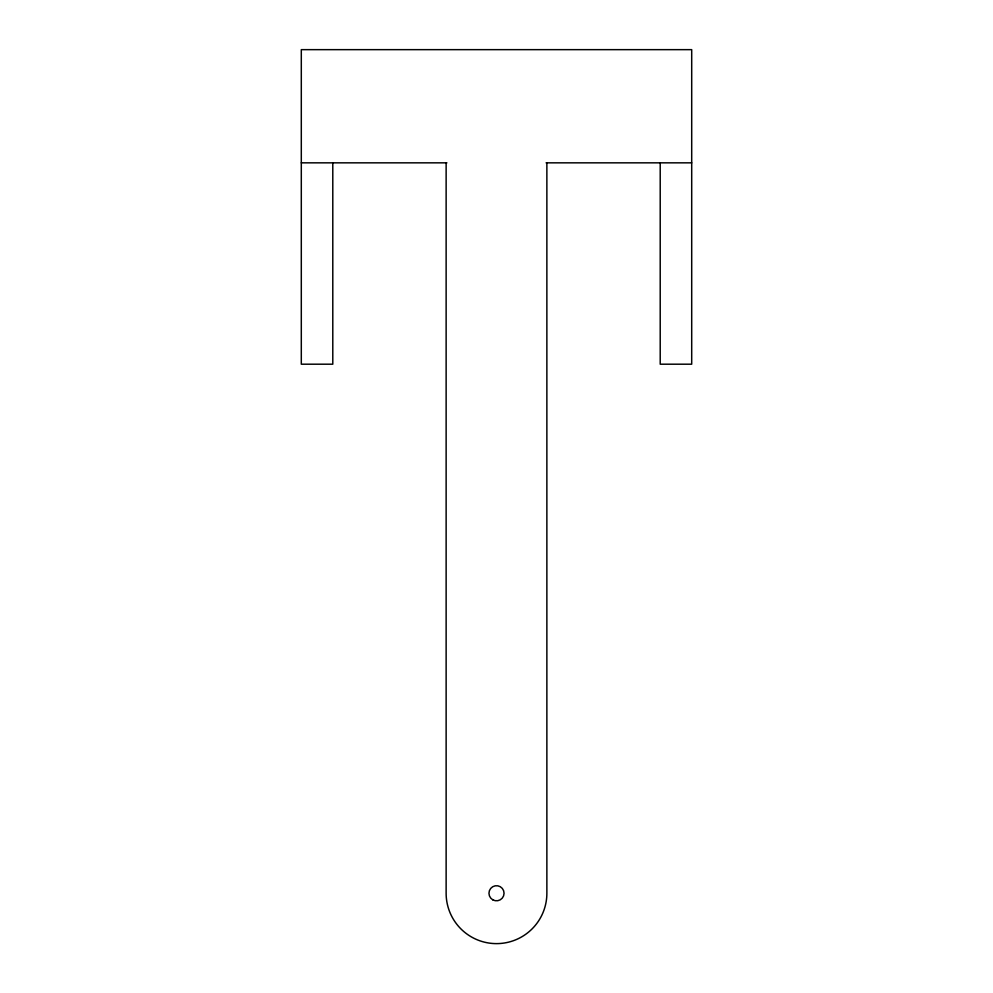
<?xml version="1.0" encoding="UTF-8"?>
<svg xmlns="http://www.w3.org/2000/svg" width="993" height="993" viewBox="0 0 993 993"><rect width="100%" height="100%" fill="white"/><g stroke="black" fill="none" stroke-linecap="round" stroke-linejoin="round"><path stroke-width="1.49" d="M301.301 162.84L446.9 162.84M546.1 162.84L691.699 162.84M660.208 162.84L660.208 364.195L691.699 364.195L691.699 49.65L301.301 49.65L301.301 364.195L332.792 364.195L332.792 162.84M546.87 162.84L546.87 893.253A50.37 50.37 0 0 1 496.5 943.623A50.37 50.37 0 0 1 446.13 893.253L446.13 162.84M492.727 899.795A7.559 7.559 0 0 0 504.059 893.253A7.559 7.559 0 0 0 492.727 886.712A7.559 7.559 0 0 0 492.727 899.795"/></g></svg>
